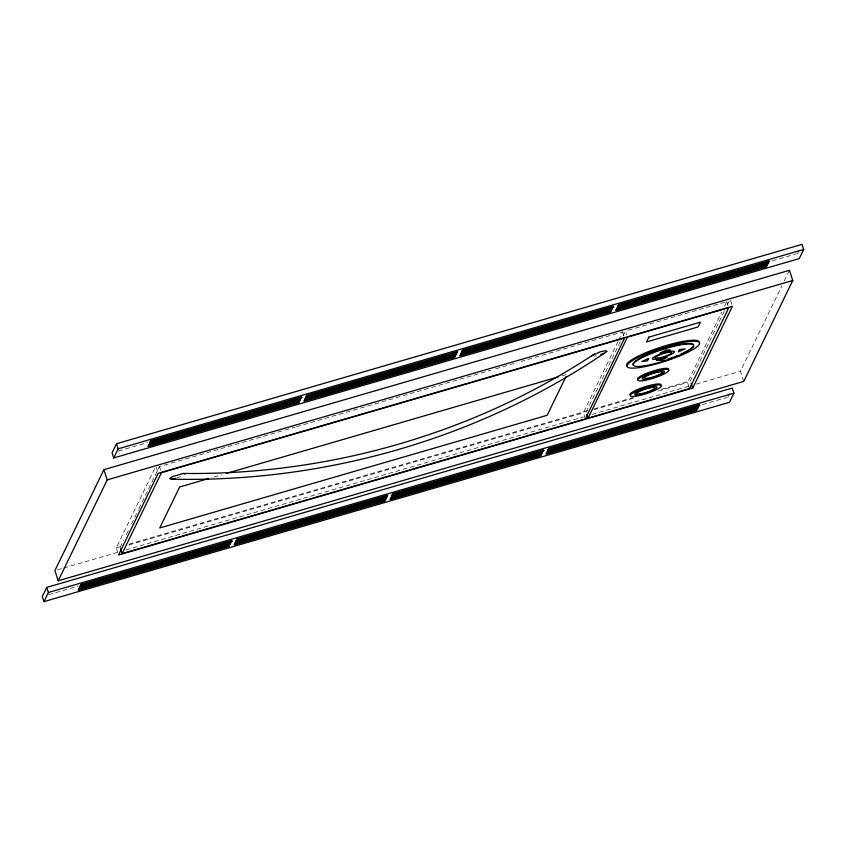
<?xml version="1.0" encoding="UTF-8"?>
<svg xmlns="http://www.w3.org/2000/svg" width="846" height="846" viewBox="0 0 846 846"><rect width="100%" height="100%" fill="white"/><g stroke="black" fill="none" stroke-linecap="round" stroke-linejoin="round"><path stroke-width="0.63" stroke-dasharray="4.23 3.17" d="M117.774 552.607L116.23 547.848L154.755 468.515M120.164 547.468L123.579 540.435M126.424 534.577L129.279 528.708M131.553 524.023L138.384 509.958M138.956 508.784L159.45 466.58L295.233 427.093M585.358 418.886L583.37 412.774L618.098 341.255M618.669 340.092L622.656 331.886L521.125 361.401M586.162 411.96L620.319 341.615M623.164 335.756L625.448 331.072L626.632 334.741M689.13 387.373L687.544 382.477L721.701 312.142M724.546 306.273L726.83 301.588L627.975 330.331M724.356 311.011L690.431 380.869L661.276 389.35M727.222 305.089L729.527 300.351M729.495 393.771L727.835 397.186L728.501 399.227M743.75 381.43L740.44 371.235L781.947 285.747M784.253 280.999L789.445 270.318M799.28 250.067L797.609 253.493L798.275 255.534M176.507 478.117L182.228 475.991M118.408 451.003L147.553 442.532M772.271 260.864L796.34 253.863M296.502 426.722L490.669 370.262M495.745 368.782L516.049 362.881M213.805 477.07L221.409 474.86M561.977 375.825L567.042 374.355M116.23 547.848L120.026 546.738M128.899 544.158L587.759 410.733M594.093 408.882L633.39 397.461M129.047 544.887L583.37 412.774M593.765 409.75L635.589 397.588M658.4 390.958L687.544 382.477M57.433 569.855L62.509 568.375M63.767 568.015L116.991 552.533M125.864 549.953L583.306 416.93M592.179 414.35L688.485 386.347M696.089 384.137L740.44 371.235M48.634 594.696L77.779 586.225M702.497 404.557L726.566 397.557M594.304 356.251L596.388 355.828M730.489 300.362L732.414 306.305M726.83 301.588L728.015 305.258M622.656 331.886L624.634 337.998M159.45 466.58L160.634 470.249M156.288 467.341L158.213 473.284"/><path stroke-width="1.27" d="M46.731 587.41L42.3 596.546L43.95 601.633L729.495 402.284L733.926 393.157L732.266 388.06L46.731 587.41L48.391 592.507L43.95 601.633M103.91 469.667L54.905 570.595L58.205 580.779L743.75 381.43L792.755 280.502L789.445 270.318L103.91 469.667L107.22 479.862L58.205 580.779M116.505 443.716L112.074 452.843L113.734 457.94L799.269 258.59L803.7 249.454L802.05 244.367L116.505 443.716L118.165 448.814L113.734 457.94M122.152 553.58L161.427 472.692L624.634 337.998L585.358 418.886L122.152 553.58L120.566 548.694M565.911 376.692L547.161 415.291L159.746 527.957L179.627 487.01L208.74 478.54M588.15 418.072L627.425 337.184L728.808 307.701L689.532 388.589L588.15 418.072L586.955 414.403M692.747 388.007L732.414 306.305L158.213 473.284L118.546 554.976L692.747 388.007L691.203 383.249M591.618 355.849L600.226 351.799L605.44 350.741L607.079 351.354L604.203 353.29C477.556 439.074 324.039 482.823 171.294 479.174L169.644 478.561L172.531 476.626L183.466 473.443C328.269 475.293 473.57 433.829 594.505 353.914M600.766 354.559L604.203 353.29M118.165 448.814L803.7 249.454M150.091 441.792L302.149 397.578M307.214 396.097L456.745 352.613M461.81 351.143L613.868 306.929M617.675 305.818L768.464 261.974M107.22 479.862L792.755 280.502M226.474 473.39L558.18 376.925M48.391 592.507L733.926 393.157M80.317 585.485L232.375 541.271M236.171 540.16L386.971 496.316M392.036 494.836L544.094 450.622M547.901 449.512L699.959 405.297M171.294 479.174L175.46 478.328M183.466 473.443L185.115 474.056M637.472 378.955A16.338 2.929 -18 0 1 654.783 370.495A16.338 2.929 -18 0 1 668.224 370.009M693.181 346.321A31.82 5.711 -18 0 1 690.875 348.541M689.998 349.165A31.82 5.711 -18 0 1 686.688 351.175M685.651 351.735A31.82 5.711 -18 0 1 680.903 354.051M677.53 355.521A31.82 5.711 -18 0 1 673.913 356.98M672.856 357.382A31.82 5.711 -18 0 1 667.325 359.37M665.083 360.11A31.82 5.711 -18 0 1 661.678 361.189M633.115 364.721A31.82 5.711 -18 0 1 660.356 349.652A31.82 5.711 -18 0 1 693.456 344.671M629.889 394.574A16.338 2.929 -18 0 1 647.201 386.114A16.338 2.929 -18 0 1 660.641 385.628M626.812 365.694A38.112 6.842 -18 0 1 659.446 347.632A38.112 6.842 -18 0 1 699.092 341.668M78.604 589.535L78.276 590.212L229.044 546.368L229.372 545.702L78.604 589.535M79.217 588.266L78.889 588.943L229.657 545.099L229.985 544.422L79.217 588.266M79.841 586.997L79.513 587.663L230.281 543.819L230.609 543.153L79.841 586.997M80.455 585.718L80.127 586.394L230.895 542.55L231.222 541.874L80.455 585.718M81.079 584.449L80.751 585.115L231.518 541.271L231.846 540.605L81.079 584.449M148.378 445.842L148.05 446.519L298.818 402.675L299.146 401.998L148.378 445.842M148.991 444.573L148.663 445.239L299.431 401.395L299.759 400.729L148.991 444.573M149.615 443.293L149.287 443.97L300.055 400.126L300.383 399.449L149.615 443.293M150.228 442.024L149.901 442.691L300.668 398.857L300.996 398.18L150.228 442.024M150.852 440.745L150.525 441.422L301.292 397.578L301.62 396.911L150.852 440.745M234.522 544.2L234.194 544.866L384.962 501.033L385.29 500.356L234.522 544.2M235.146 542.921L234.818 543.597L385.586 499.753L385.903 499.077L235.146 542.921M235.759 541.652L235.431 542.328L386.199 498.484L386.527 497.808L235.759 541.652M236.372 540.372L236.055 541.049L386.812 497.205L387.14 496.539L236.372 540.372M236.996 539.103L236.669 539.78L387.436 495.936L387.764 495.259L236.996 539.103M304.296 400.507L303.968 401.173L454.736 357.329L455.063 356.663L304.296 400.507M304.92 399.227L304.592 399.904L455.36 356.06L455.687 355.383L304.92 399.227M305.533 397.958L305.205 398.625L455.973 354.781L456.301 354.114L305.533 397.958M306.157 396.679L305.829 397.356L456.597 353.512L456.914 352.835L306.157 396.679M306.77 395.41L306.442 396.076L457.21 352.243L457.538 351.566L306.77 395.41M390.44 498.854L390.112 499.531L540.88 455.687L541.207 455.011L390.44 498.854M391.064 497.585L390.736 498.252L541.503 454.408L541.831 453.742L391.064 497.585M391.677 496.306L391.349 496.983L542.117 453.139L542.445 452.462L391.677 496.306M392.301 495.037L391.973 495.714L542.741 451.87L543.069 451.193L392.301 495.037M392.914 493.757L392.586 494.434L543.354 450.59L543.682 449.924L392.914 493.757M460.213 355.161L459.896 355.838L610.653 311.994L610.981 311.317L460.213 355.161M460.837 353.892L460.51 354.559L611.277 310.715L611.605 310.048L460.837 353.892M461.451 352.613L461.133 353.29L611.891 309.446L612.218 308.769L461.451 352.613M462.075 351.344L461.747 352.01L612.515 308.166L612.842 307.5L462.075 351.344M462.688 350.064L462.36 350.741L613.128 306.897L613.456 306.22L462.688 350.064M546.368 453.519L546.04 454.186L696.808 410.342L697.136 409.675L546.368 453.519M546.981 452.24L546.653 452.917L697.421 409.073L697.749 408.396L546.981 452.24M547.605 450.971L547.277 451.637L698.045 407.793L698.373 407.127L547.605 450.971M548.219 449.691L547.891 450.368L698.659 406.524L698.986 405.847L548.219 449.691M548.843 448.422L548.515 449.089L699.282 405.255L699.6 404.578L548.843 448.422M616.142 309.816L615.814 310.493L766.582 266.649L766.91 265.972L616.142 309.816M616.755 308.547L616.427 309.224L767.195 265.38L767.523 264.703L616.755 308.547M617.379 307.267L617.051 307.944L767.819 264.1L768.147 263.434L617.379 307.267M617.992 305.998L617.665 306.675L768.432 262.831L768.76 262.154L617.992 305.998M618.616 304.729L618.289 305.395L769.056 261.551L769.384 260.885L618.616 304.729M648.85 337.142L646.513 341.953L698.056 326.958L700.393 322.157L648.85 337.142M648.565 358.503L647.402 360.904L641.797 361.506L648.565 358.503M679.497 349.514L678.323 351.915L685.091 348.912L679.497 349.514M665.897 350.159L660.039 353.099L670.349 350.107L665.897 350.159M666.849 357.319L661.001 360.259L656.538 360.311L666.849 357.319M642.854 380.679A16.338 2.929 -18 0 0 668.562 371.024A16.338 2.929 -18 0 0 648.671 373.657A16.338 2.929 -18 0 0 642.854 380.679M644.187 365.863A31.82 5.711 -18 0 0 693.35 346.828A31.82 5.711 -18 0 0 652.805 352.93A31.82 5.711 -18 0 0 644.187 365.863M645.847 379.103A11.696 2.094 -18 0 0 664.237 372.198A11.696 2.094 -18 0 0 650.003 374.08A11.696 2.094 -18 0 0 645.847 379.103M635.272 396.298A16.338 2.929 -18 0 0 660.98 386.643A16.338 2.929 -18 0 0 641.088 389.276A16.338 2.929 -18 0 0 635.272 396.298M638.265 394.722A11.696 2.094 -18 0 0 656.655 387.806A11.696 2.094 -18 0 0 642.421 389.699A11.696 2.094 -18 0 0 638.265 394.722M639.692 393.961A9.465 1.703 -18 0 0 654.582 388.367A9.465 1.703 -18 0 0 643.066 389.89A9.465 1.703 -18 0 0 639.692 393.961M647.275 378.342A9.465 1.703 -18 0 0 662.164 372.748A9.465 1.703 -18 0 0 650.648 374.27A9.465 1.703 -18 0 0 647.275 378.342M640.211 367.471A38.112 6.842 -18 0 0 699.103 344.66A38.112 6.842 -18 0 0 650.542 351.968A38.112 6.842 -18 0 0 640.211 367.471M657.839 358.175A8.714 1.565 -18 0 0 671.555 353.025A8.714 1.565 -18 0 0 660.948 354.432A8.714 1.565 -18 0 0 657.839 358.175M657.86 358.841A11.569 2.073 -18 0 0 674.474 351.777A11.569 2.073 -18 0 0 658.008 355.013A11.569 2.073 -18 0 0 657.86 358.841"/></g></svg>
